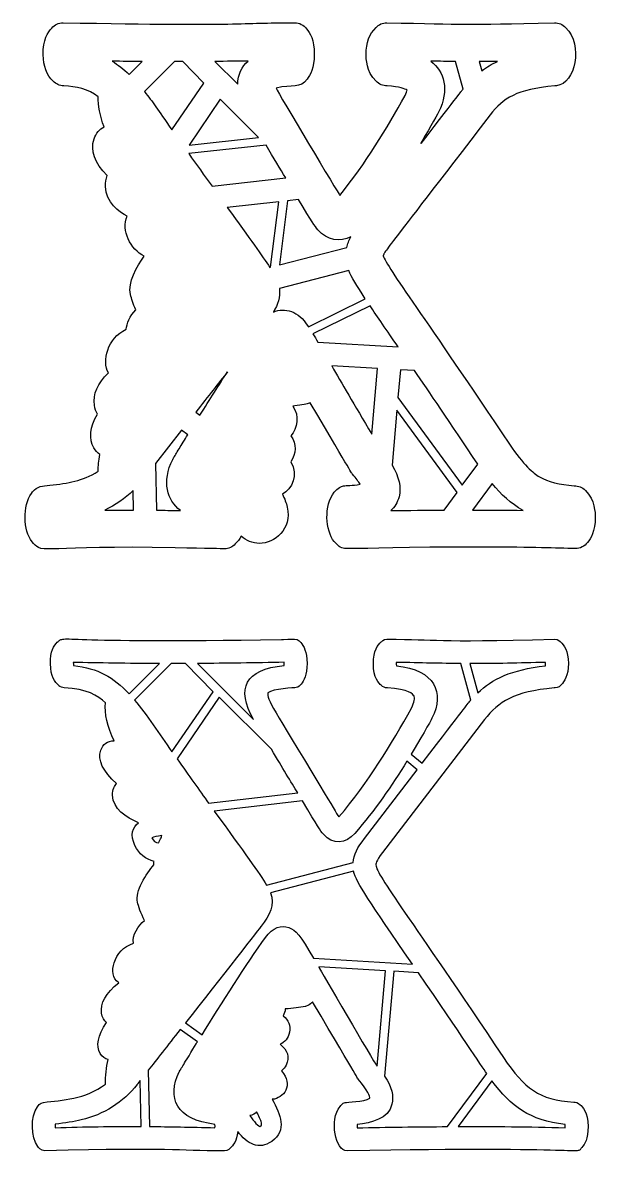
# Model space of a CAD drawing. Header units: millimetres. Extents: x -471 to 1551, y -2688 to 316.
# Drawn here: x 1420.4 to 1546.5, y -1463.2 to -1214.1 of the extents above; entities that cross this region are included whole.
import ezdxf

# ---------------------------------------------------------------- set-up
doc = ezdxf.new("R2010")
doc.units = ezdxf.units.MM
doc.header["$MEASUREMENT"] = 0
doc.layers.add('Layer 1', color=7, linetype='Continuous')

msp = doc.modelspace()

# ---------------------------------------------------------------- linework, layer by layer
at = {"layer": 'Layer 1', "color": 250}
for points, knots in [([(1544.0434, -1316.9503), (1543.3247, -1316.1762), (1542.5322, -1315.9551), (1541.5923, -1315.8998), (1541.5923, -1315.8998), (1538.3855, -1315.6787), (1535.8054, -1315.0152), (1533.944, -1313.9279), (1533.944, -1313.9279), (1532.6539, -1313.1907), (1530.4608, -1311.3293), (1527.3646, -1306.7772), (1527.3646, -1306.7772), (1509.1931, -1279.5014), (1500.3652, -1267.7433), (1499.6096, -1265.3106), (1499.6096, -1265.3106), (1499.9414, -1264.3891), (1498.854, -1265.9556), (1523.1258, -1234.3304), (1523.1258, -1234.3304), (1526.0193, -1230.626), (1528.8943, -1228.7278), (1537.3534, -1227.9537), (1537.3534, -1227.9537), (1537.3534, -1227.9537), (1537.7036, -1227.9169), (1537.7036, -1227.9169), (1537.7036, -1227.9169), (1541.8134, -1227.5299), (1543.6932, -1218.96), (1539.7124, -1215.1267), (1539.7124, -1215.1267), (1539.0858, -1214.4264), (1538.2012, -1214.0578), (1537.2613, -1214.0762), (1537.2613, -1214.0762), (1516.8597, -1214.6107), (1518.2604, -1214.4264), (1500.402, -1214.0762), (1500.402, -1214.0762), (1499.4989, -1214.0762), (1498.6328, -1214.4632), (1498.043, -1215.1267), (1498.043, -1215.1267), (1496.5686, -1216.5273), (1495.8683, -1218.444), (1495.8683, -1221.0242), (1495.8683, -1221.0242), (1495.8683, -1221.9641), (1495.8683, -1224.8392), (1498.043, -1226.9217), (1498.043, -1226.9217), (1498.7433, -1227.6773), (1499.5542, -1227.9169), (1500.4573, -1227.9722), (1500.4573, -1227.9722), (1503.2954, -1228.138), (1504.4565, -1228.6356), (1504.8619, -1228.8753), (1504.8619, -1228.8753), (1504.8251, -1229.0964), (1504.7144, -1229.5019), (1504.4381, -1230.0732), (1504.4381, -1230.0732), (1500.3651, -1237.3528), (1495.7945, -1245.0012), (1490.063, -1252.0413), (1490.063, -1252.0413), (1490.0445, -1252.0228), (1476.4988, -1229.5571), (1476.0749, -1228.4513), (1476.0749, -1228.4513), (1479.5397, -1227.5667), (1481.4932, -1228.6356), (1482.8754, -1226.4978), (1482.8754, -1226.4978), (1483.5757, -1225.5947), (1484.4788, -1224.0466), (1484.4788, -1220.9874), (1484.4788, -1220.9874), (1484.4788, -1217.8359), (1483.502, -1216.2878), (1482.7464, -1215.4032), (1482.7464, -1215.4032), (1482.1566, -1214.5739), (1481.1798, -1214.0762), (1480.1478, -1214.0762), (1480.1478, -1214.0762), (1467.0444, -1214.0762), (1471.0436, -1214.8319), (1429.2636, -1214.0762), (1429.2636, -1214.0762), (1428.3053, -1214.0762), (1427.3838, -1214.5185), (1426.7941, -1215.2557), (1426.7941, -1215.2557), (1425.9279, -1216.1772), (1424.8037, -1217.7806), (1424.8774, -1221.1164), (1424.8774, -1221.1164), (1424.9327, -1223.6597), (1425.6515, -1225.5579), (1427.0889, -1226.9217), (1427.0889, -1226.9217), (1427.7156, -1227.6036), (1428.4896, -1227.8985), (1429.4111, -1227.9538), (1429.4111, -1227.9538), (1432.0834, -1228.1012), (1434.9031, -1228.6541), (1436.9857, -1230.3496), (1436.9857, -1230.3496), (1436.912, -1232.2663), (1437.3727, -1234.5516), (1438.2758, -1236.9475), (1438.2758, -1236.9475), (1437.2622, -1237.4635), (1436.4697, -1238.4034), (1436.0642, -1239.6382), (1436.0642, -1239.6382), (1435.2164, -1242.1815), (1436.1932, -1244.8906), (1438.9761, -1247.6919), (1438.9761, -1247.6919), (1438.6628, -1248.4107), (1438.5153, -1249.2215), (1438.5522, -1250.0878), (1438.5522, -1250.0878), (1438.7181, -1253.6263), (1441.5747, -1255.6535), (1443.3808, -1256.6487), (1443.3808, -1256.6487), (1441.9064, -1259.7264), (1444.0996, -1263.91), (1447.1036, -1265.4396), (1447.1036, -1265.4396), (1445.5187, -1267.5959), (1443.4177, -1271.2634), (1444.0996, -1273.8251), (1444.0996, -1273.8251), (1444.2654, -1274.7466), (1444.6893, -1275.9629), (1445.2238, -1277.1793), (1445.2238, -1277.1793), (1443.9706, -1278.543), (1443.2334, -1280.257), (1443.1044, -1281.4918), (1443.1044, -1281.4918), (1439.0315, -1283.4454), (1437.723, -1288.4951), (1439.2342, -1291.0937), (1439.2342, -1291.0937), (1436.8199, -1293.3974), (1435.7878, -1295.7748), (1436.138, -1298.1706), (1436.138, -1298.1706), (1436.2486, -1298.9815), (1436.525, -1299.6266), (1436.8199, -1300.1242), (1436.8199, -1300.1242), (1435.1244, -1303.0913), (1434.8664, -1305.5977), (1436.0458, -1307.5881), (1436.0458, -1307.5881), (1436.396, -1308.1779), (1436.8383, -1308.6755), (1437.3543, -1309.0441), (1437.3543, -1309.0441), (1437.1147, -1310.371), (1436.9857, -1311.5874), (1436.9673, -1312.6932), (1436.9673, -1312.6932), (1433.2998, -1314.9969), (1430.5353, -1315.3102), (1426.315, -1315.7893), (1426.315, -1315.7893), (1424.7669, -1315.9552), (1423.5321, -1315.9368), (1422.5738, -1317.2453), (1422.5738, -1317.2453), (1422.5738, -1317.2453), (1422.3342, -1317.5771), (1422.3342, -1317.5771), (1422.3342, -1317.5771), (1420.3807, -1320.2494), (1420.4544, -1325.7413), (1422.4448, -1328.2294), (1422.4448, -1328.2294), (1422.4448, -1328.2294), (1422.7397, -1328.5795), (1422.7397, -1328.5795), (1422.7397, -1328.5795), (1424.6748, -1330.9938), (1425.3382, -1328.9481), (1453.8673, -1329.5563), (1453.8673, -1329.5563), (1461.276, -1329.7221), (1464.0404, -1329.7406), (1464.7407, -1329.759), (1464.7407, -1329.759), (1465.6438, -1329.759), (1466.4915, -1329.372), (1467.0997, -1328.7085), (1467.0997, -1328.7085), (1467.6157, -1328.2109), (1468.0397, -1327.658), (1468.3714, -1327.013), (1468.3714, -1327.013), (1469.5508, -1327.9897), (1470.8594, -1328.5795), (1472.4258, -1328.5795), (1472.4258, -1328.5795), (1475.7063, -1328.5795), (1479.6318, -1325.4465), (1478.526, -1320.5995), (1478.526, -1320.5995), (1478.3233, -1319.678), (1477.9547, -1318.7565), (1477.4756, -1317.7613), (1477.4756, -1317.7613), (1479.5766, -1316.5634), (1481.0509, -1313.5778), (1479.2817, -1310.629), (1479.2817, -1310.629), (1480.498, -1308.8782), (1480.6086, -1306.7588), (1479.3185, -1304.8974), (1479.3185, -1304.8974), (1480.7744, -1303.294), (1481.2536, -1300.4559), (1479.7608, -1298.3918), (1479.7608, -1298.3918), (1480.9219, -1298.2628), (1482.8385, -1297.9126), (1483.115, -1297.8205), (1483.115, -1297.8205), (1483.2808, -1297.7652), (1483.4468, -1297.7099), (1483.5942, -1297.6546), (1483.5942, -1297.6546), (1493.067, -1313.7436), (1492.5694, -1313.0065), (1492.8827, -1313.3751), (1492.8827, -1313.3751), (1493.6751, -1314.315), (1494.1911, -1315.0338), (1494.5229, -1315.5682), (1494.5229, -1315.5682), (1492.8458, -1315.8815), (1491.5004, -1315.8078), (1490.8923, -1315.9368), (1490.8923, -1315.9368), (1489.5838, -1316.2317), (1488.994, -1317.2269), (1488.865, -1317.3374), (1488.865, -1317.3374), (1486.5429, -1320.194), (1486.9115, -1325.7782), (1488.8466, -1328.174), (1488.8466, -1328.174), (1491.7953, -1330.7174), (1485.9162, -1329.3904), (1521.3011, -1329.3904), (1521.3011, -1329.3904), (1533.4093, -1329.3904), (1537.2243, -1329.63), (1541.887, -1329.7222), (1541.887, -1329.7222), (1542.9191, -1329.7222), (1543.8774, -1329.2246), (1544.4855, -1328.3953), (1544.4855, -1328.3953), (1545.2412, -1327.5106), (1546.2179, -1325.9626), (1546.2179, -1322.7742), (1546.2179, -1322.7742), (1546.1997, -1321.8894), (1546.1997, -1319.0328), (1544.0434, -1316.9503)], [0, 0, 0, 0, 0.01408451, 0.01408451, 0.01408451, 0.01408451, 0.02816901, 0.02816901, 0.02816901, 0.02816901, 0.04225352, 0.04225352, 0.04225352, 0.04225352, 0.05633803, 0.05633803, 0.05633803, 0.05633803, 0.07042254, 0.07042254, 0.07042254, 0.07042254, 0.08450704, 0.08450704, 0.08450704, 0.08450704, 0.09859155, 0.09859155, 0.09859155, 0.09859155, 0.11267606, 0.11267606, 0.11267606, 0.11267606, 0.12676056, 0.12676056, 0.12676056, 0.12676056, 0.14084507, 0.14084507, 0.14084507, 0.14084507, 0.15492958, 0.15492958, 0.15492958, 0.15492958, 0.16901408, 0.16901408, 0.16901408, 0.16901408, 0.18309859, 0.18309859, 0.18309859, 0.18309859, 0.1971831, 0.1971831, 0.1971831, 0.1971831, 0.21126761, 0.21126761, 0.21126761, 0.21126761, 0.22535211, 0.22535211, 0.22535211, 0.22535211, 0.23943662, 0.23943662, 0.23943662, 0.23943662, 0.25352113, 0.25352113, 0.25352113, 0.25352113, 0.26760563, 0.26760563, 0.26760563, 0.26760563, 0.28169014, 0.28169014, 0.28169014, 0.28169014, 0.29577465, 0.29577465, 0.29577465, 0.29577465, 0.30985915, 0.30985915, 0.30985915, 0.30985915, 0.32394366, 0.32394366, 0.32394366, 0.32394366, 0.33802817, 0.33802817, 0.33802817, 0.33802817, 0.35211268, 0.35211268, 0.35211268, 0.35211268, 0.36619718, 0.36619718, 0.36619718, 0.36619718, 0.38028169, 0.38028169, 0.38028169, 0.38028169, 0.3943662, 0.3943662, 0.3943662, 0.3943662, 0.4084507, 0.4084507, 0.4084507, 0.4084507, 0.42253521, 0.42253521, 0.42253521, 0.42253521, 0.43661972, 0.43661972, 0.43661972, 0.43661972, 0.45070423, 0.45070423, 0.45070423, 0.45070423, 0.46478873, 0.46478873, 0.46478873, 0.46478873, 0.47887324, 0.47887324, 0.47887324, 0.47887324, 0.49295775, 0.49295775, 0.49295775, 0.49295775, 0.50704225, 0.50704225, 0.50704225, 0.50704225, 0.52112676, 0.52112676, 0.52112676, 0.52112676, 0.53521127, 0.53521127, 0.53521127, 0.53521127, 0.54929577, 0.54929577, 0.54929577, 0.54929577, 0.56338028, 0.56338028, 0.56338028, 0.56338028, 0.57746479, 0.57746479, 0.57746479, 0.57746479, 0.5915493, 0.5915493, 0.5915493, 0.5915493, 0.6056338, 0.6056338, 0.6056338, 0.6056338, 0.61971831, 0.61971831, 0.61971831, 0.61971831, 0.63380282, 0.63380282, 0.63380282, 0.63380282, 0.64788732, 0.64788732, 0.64788732, 0.64788732, 0.66197183, 0.66197183, 0.66197183, 0.66197183, 0.67605634, 0.67605634, 0.67605634, 0.67605634, 0.69014085, 0.69014085, 0.69014085, 0.69014085, 0.70422535, 0.70422535, 0.70422535, 0.70422535, 0.71830986, 0.71830986, 0.71830986, 0.71830986, 0.73239437, 0.73239437, 0.73239437, 0.73239437, 0.74647887, 0.74647887, 0.74647887, 0.74647887, 0.76056338, 0.76056338, 0.76056338, 0.76056338, 0.77464789, 0.77464789, 0.77464789, 0.77464789, 0.78873239, 0.78873239, 0.78873239, 0.78873239, 0.8028169, 0.8028169, 0.8028169, 0.8028169, 0.81690141, 0.81690141, 0.81690141, 0.81690141, 0.83098592, 0.83098592, 0.83098592, 0.83098592, 0.84507042, 0.84507042, 0.84507042, 0.84507042, 0.85915493, 0.85915493, 0.85915493, 0.85915493, 0.87323944, 0.87323944, 0.87323944, 0.87323944, 0.88732394, 0.88732394, 0.88732394, 0.88732394, 0.90140845, 0.90140845, 0.90140845, 0.90140845, 0.91549296, 0.91549296, 0.91549296, 0.91549296, 0.92957746, 0.92957746, 0.92957746, 0.92957746, 0.94366197, 0.94366197, 0.94366197, 0.94366197, 0.95774648, 0.95774648, 0.95774648, 0.95774648, 0.97183099, 0.97183099, 0.97183099, 0.97183099, 1, 1, 1, 1]), ([(1443.7863, -1225.4473), (1442.5699, -1224.2862), (1441.3352, -1223.3095), (1440.0452, -1222.5354), (1440.0452, -1222.5354), (1442.1646, -1222.5723), (1444.3577, -1222.5908), (1446.6245, -1222.6091), (1446.6245, -1222.6091), (1446.6245, -1222.6091), (1443.7863, -1225.4473), (1443.7863, -1225.4473)], [0, 0, 0, 0, 0.25, 0.25, 0.25, 0.25, 0.5, 0.5, 0.5, 0.5, 1, 1, 1, 1]), ([(1447.1405, -1229.207), (1447.1405, -1229.207), (1453.7199, -1222.6276), (1453.7199, -1222.6276), (1453.7199, -1222.6276), (1454.2175, -1222.6276), (1454.7335, -1222.6276), (1455.5444, -1222.6276), (1455.5444, -1222.6276), (1455.5444, -1222.6276), (1460.1887, -1227.3825), (1460.1887, -1227.3825), (1460.1887, -1227.3825), (1460.1887, -1227.3825), (1453.1854, -1237.6109), (1453.1854, -1237.6109), (1453.1854, -1237.6109), (1449.9603, -1233.0219), (1449.0388, -1231.5844), (1447.1405, -1229.207)], [0, 0, 0, 0, 0.16666667, 0.16666667, 0.16666667, 0.16666667, 0.33333333, 0.33333333, 0.33333333, 0.33333333, 0.5, 0.5, 0.5, 0.5, 0.66666667, 0.66666667, 0.66666667, 0.66666667, 1, 1, 1, 1]), ([(1469.9564, -1222.4985), (1468.5742, -1223.678), (1467.6343, -1225.4842), (1467.6343, -1227.6036), (1467.6343, -1227.6036), (1467.6343, -1227.6036), (1462.6214, -1222.5907), (1462.6214, -1222.5907), (1462.6214, -1222.5907), (1465.0541, -1222.5723), (1467.5053, -1222.5354), (1469.9564, -1222.4985)], [0, 0, 0, 0, 0.25, 0.25, 0.25, 0.25, 0.5, 0.5, 0.5, 0.5, 1, 1, 1, 1]), ([(1510.0961, -1222.517), (1512.0128, -1222.5538), (1513.782, -1222.5907), (1515.5144, -1222.6091), (1515.5144, -1222.6091), (1515.5144, -1222.6091), (1517.1547, -1228.6909), (1517.1547, -1228.6909), (1517.1547, -1228.6909), (1516.4912, -1229.5019), (1516.8045, -1229.1333), (1507.9398, -1240.6702), (1507.9398, -1240.6702), (1507.9398, -1240.6702), (1507.8661, -1240.5965), (1507.8661, -1240.5965), (1507.8661, -1240.5965), (1508.8614, -1238.9194), (1511.5152, -1234.3304), (1511.7916, -1233.7775), (1511.7916, -1233.7775), (1514.2427, -1228.7462), (1513.0264, -1224.8022), (1510.0961, -1222.517)], [0, 0, 0, 0, 0.14285714, 0.14285714, 0.14285714, 0.14285714, 0.28571429, 0.28571429, 0.28571429, 0.28571429, 0.42857143, 0.42857143, 0.42857143, 0.42857143, 0.57142857, 0.57142857, 0.57142857, 0.57142857, 0.71428571, 0.71428571, 0.71428571, 0.71428571, 1, 1, 1, 1]), ([(1524.7292, -1222.5907), (1523.4759, -1223.1805), (1522.3333, -1223.8623), (1521.2828, -1224.6548), (1521.2828, -1224.6548), (1521.2828, -1224.6548), (1520.7299, -1222.6275), (1520.7299, -1222.6275), (1520.7299, -1222.6275), (1522.0385, -1222.6276), (1523.3654, -1222.6091), (1524.7292, -1222.5907)], [0, 0, 0, 0, 0.25, 0.25, 0.25, 0.25, 0.5, 0.5, 0.5, 0.5, 1, 1, 1, 1]), ([(1456.9451, -1240.9835), (1456.9451, -1240.9835), (1463.8194, -1230.9209), (1463.8194, -1230.9209), (1463.8194, -1230.9209), (1463.8194, -1230.9209), (1472.2232, -1239.3063), (1472.2232, -1239.3063), (1472.2232, -1239.3063), (1472.2232, -1239.3063), (1456.9451, -1240.9835), (1456.9451, -1240.9835)], [0, 0, 0, 0, 0.25, 0.25, 0.25, 0.25, 0.5, 0.5, 0.5, 0.5, 1, 1, 1, 1]), ([(1478.1944, -1248.2078), (1478.1944, -1248.2078), (1461.9948, -1250.0508), (1461.9948, -1250.0508), (1461.9948, -1250.0508), (1460.2808, -1247.6549), (1458.5853, -1245.2775), (1456.8713, -1242.8448), (1456.8713, -1242.8448), (1456.8713, -1242.8448), (1473.8635, -1240.9834), (1473.8635, -1240.9834), (1473.8635, -1240.9834), (1475.5774, -1243.84), (1477.0149, -1246.2359), (1478.1944, -1248.2078)], [0, 0, 0, 0, 0.2, 0.2, 0.2, 0.2, 0.4, 0.4, 0.4, 0.4, 0.6, 0.6, 0.6, 0.6, 1, 1, 1, 1]), ([(1485.253, -1259.5974), (1487.2434, -1261.9748), (1490.1921, -1262.3987), (1492.5143, -1261.127), (1492.5143, -1261.127), (1492.0904, -1261.9379), (1491.7955, -1262.7304), (1491.5928, -1263.486), (1491.5928, -1263.486), (1491.5928, -1263.486), (1476.7939, -1267.3378), (1476.7939, -1267.3378), (1476.7939, -1267.3378), (1476.7939, -1267.3378), (1478.5631, -1253.2207), (1478.5631, -1253.2207), (1478.5631, -1253.2207), (1478.5631, -1253.2207), (1481.0326, -1252.9443), (1481.0326, -1252.9443), (1481.0326, -1252.9443), (1484.0734, -1258.0124), (1484.4974, -1258.6759), (1485.253, -1259.5974)], [0, 0, 0, 0, 0.14285714, 0.14285714, 0.14285714, 0.14285714, 0.28571429, 0.28571429, 0.28571429, 0.28571429, 0.42857143, 0.42857143, 0.42857143, 0.42857143, 0.57142857, 0.57142857, 0.57142857, 0.57142857, 0.71428571, 0.71428571, 0.71428571, 0.71428571, 1, 1, 1, 1]), ([(1465.349, -1254.732), (1465.349, -1254.732), (1476.6832, -1253.4419), (1476.6832, -1253.4419), (1476.6832, -1253.4419), (1476.6832, -1253.4419), (1474.8771, -1267.8538), (1474.8771, -1267.8538), (1474.8771, -1267.8538), (1474.8771, -1267.8538), (1474.6928, -1267.9091), (1474.6928, -1267.9091), (1474.6928, -1267.9091), (1473.1078, -1265.4027), (1470.3434, -1261.643), (1465.349, -1254.732)], [0, 0, 0, 0, 0.2, 0.2, 0.2, 0.2, 0.4, 0.4, 0.4, 0.4, 0.6, 0.6, 0.6, 0.6, 1, 1, 1, 1]), ([(1479.4292, -1277.6031), (1478.1207, -1277.124), (1476.7385, -1277.1608), (1475.4852, -1277.6953), (1475.4852, -1277.6953), (1476.4436, -1276.0735), (1477.0518, -1274.3964), (1476.7937, -1272.5534), (1476.7937, -1272.5534), (1476.7937, -1272.5534), (1492.0719, -1268.5726), (1492.0719, -1268.5726), (1492.0719, -1268.5726), (1492.6617, -1270.0101), (1493.7306, -1271.8162), (1495.6841, -1274.7649), (1495.6841, -1274.7649), (1495.6841, -1274.7649), (1483.1888, -1280.9573), (1483.1888, -1280.9573), (1483.1888, -1280.9573), (1481.825, -1278.9484), (1480.8851, -1278.1376), (1479.4292, -1277.6031)], [0, 0, 0, 0, 0.14285714, 0.14285714, 0.14285714, 0.14285714, 0.28571429, 0.28571429, 0.28571429, 0.28571429, 0.42857143, 0.42857143, 0.42857143, 0.42857143, 0.57142857, 0.57142857, 0.57142857, 0.57142857, 0.71428571, 0.71428571, 0.71428571, 0.71428571, 1, 1, 1, 1]), ([(1484.1841, -1282.5054), (1484.1841, -1282.5054), (1496.7162, -1276.313), (1496.7162, -1276.313), (1496.7162, -1276.313), (1498.3012, -1278.6536), (1500.4205, -1281.7498), (1502.8901, -1285.3251), (1502.8901, -1285.3251), (1502.8901, -1285.3251), (1485.2714, -1284.3115), (1485.2714, -1284.3115), (1485.2714, -1284.3115), (1484.8844, -1283.648), (1484.5158, -1283.0398), (1484.1841, -1282.5054)], [0, 0, 0, 0, 0.2, 0.2, 0.2, 0.2, 0.4, 0.4, 0.4, 0.4, 0.6, 0.6, 0.6, 0.6, 1, 1, 1, 1]), ([(1497.1032, -1304.5656), (1493.2146, -1298.0046), (1490.4317, -1293.213), (1488.2939, -1289.527), (1488.2939, -1289.527), (1488.2939, -1289.527), (1498.3748, -1290.1168), (1498.3748, -1290.1168), (1498.3748, -1290.1168), (1498.3748, -1290.1168), (1497.1032, -1304.5656), (1497.1032, -1304.5656)], [0, 0, 0, 0, 0.25, 0.25, 0.25, 0.25, 0.5, 0.5, 0.5, 0.5, 1, 1, 1, 1]), ([(1459.341, -1300.4005), (1459.341, -1300.4005), (1458.4195, -1299.737), (1458.4195, -1299.737), (1458.4195, -1299.737), (1461.2024, -1296.1801), (1463.4876, -1293.2682), (1465.3675, -1290.8724), (1465.3675, -1290.8724), (1463.5613, -1293.6737), (1461.5525, -1296.8436), (1459.341, -1300.4005)], [0, 0, 0, 0, 0.25, 0.25, 0.25, 0.25, 0.5, 0.5, 0.5, 0.5, 1, 1, 1, 1]), ([(1506.4839, -1290.5591), (1509.5801, -1295.0744), (1514.2428, -1301.9302), (1520.4167, -1311.1634), (1520.4167, -1311.1634), (1520.4167, -1311.1634), (1516.9887, -1315.8077), (1516.9887, -1315.8077), (1516.9887, -1315.8077), (1516.9887, -1315.8077), (1502.8533, -1296.5119), (1502.8533, -1296.5119), (1502.8533, -1296.5119), (1502.8533, -1296.5119), (1503.3877, -1290.3748), (1503.3877, -1290.3748), (1503.3877, -1290.3748), (1503.3877, -1290.3748), (1506.4839, -1290.5591), (1506.4839, -1290.5591)], [0, 0, 0, 0, 0.16666667, 0.16666667, 0.16666667, 0.16666667, 0.33333333, 0.33333333, 0.33333333, 0.33333333, 0.5, 0.5, 0.5, 0.5, 0.66666667, 0.66666667, 0.66666667, 0.66666667, 1, 1, 1, 1]), ([(1501.3052, -1321.3734), (1502.1161, -1320.6178), (1502.7796, -1319.6226), (1503.0929, -1318.3325), (1503.0929, -1318.3325), (1503.6089, -1316.2131), (1503.1113, -1313.9279), (1501.5632, -1311.3661), (1501.5632, -1311.3661), (1501.5632, -1311.3661), (1502.6322, -1299.2947), (1502.6322, -1299.2947), (1502.6322, -1299.2947), (1502.6322, -1299.2947), (1515.8646, -1317.3558), (1515.8646, -1317.3558), (1515.8646, -1317.3558), (1515.8646, -1317.3558), (1512.9896, -1321.2629), (1512.9896, -1321.2629), (1512.9896, -1321.2629), (1509.064, -1321.2812), (1505.157, -1321.3181), (1501.3052, -1321.3734)], [0, 0, 0, 0, 0.14285714, 0.14285714, 0.14285714, 0.14285714, 0.28571429, 0.28571429, 0.28571429, 0.28571429, 0.42857143, 0.42857143, 0.42857143, 0.42857143, 0.57142857, 0.57142857, 0.57142857, 0.57142857, 0.71428571, 0.71428571, 0.71428571, 0.71428571, 1, 1, 1, 1]), ([(1455.0469, -1321.355), (1453.1302, -1321.3182), (1451.4162, -1321.2997), (1449.7944, -1321.2813), (1449.7944, -1321.2813), (1449.7944, -1321.2813), (1449.5733, -1310.9976), (1449.5733, -1310.9976), (1449.5733, -1310.9976), (1449.5733, -1310.9976), (1455.3049, -1303.681), (1455.3049, -1303.681), (1455.3049, -1303.681), (1455.3049, -1303.681), (1456.6687, -1304.6762), (1456.6687, -1304.6762), (1456.6687, -1304.6762), (1455.9683, -1305.8188), (1455.3417, -1306.8325), (1454.8257, -1307.6802), (1454.8257, -1307.6802), (1454.8257, -1307.6802), (1454.7704, -1307.7539), (1454.7704, -1307.7539), (1454.7704, -1307.7539), (1454.1991, -1308.6939), (1453.7568, -1309.3942), (1453.5172, -1309.7996), (1453.5172, -1309.7996), (1453.4619, -1309.8918), (1453.4066, -1309.9839), (1453.3513, -1310.0945), (1453.3513, -1310.0945), (1450.9371, -1315.0889), (1452.0981, -1319.0513), (1455.0469, -1321.355)], [0, 0, 0, 0, 0.1, 0.1, 0.1, 0.1, 0.2, 0.2, 0.2, 0.2, 0.3, 0.3, 0.3, 0.3, 0.4, 0.4, 0.4, 0.4, 0.5, 0.5, 0.5, 0.5, 0.6, 0.6, 0.6, 0.6, 0.7, 0.7, 0.7, 0.7, 0.8, 0.8, 0.8, 0.8, 1, 1, 1, 1]), ([(1438.4049, -1321.2812), (1440.7271, -1320.1755), (1442.8649, -1318.7011), (1444.671, -1316.9318), (1444.671, -1316.9318), (1444.671, -1316.9318), (1444.7631, -1321.2444), (1444.7631, -1321.2444), (1444.7631, -1321.2444), (1442.6253, -1321.2444), (1440.5243, -1321.2444), (1438.4049, -1321.2812)], [0, 0, 0, 0, 0.25, 0.25, 0.25, 0.25, 0.5, 0.5, 0.5, 0.5, 1, 1, 1, 1]), ([(1519.2371, -1321.2444), (1519.2371, -1321.2444), (1523.5497, -1315.4207), (1523.5497, -1315.4207), (1523.5497, -1315.4207), (1525.5401, -1317.8534), (1527.6595, -1319.8438), (1530.3687, -1321.3182), (1530.3687, -1321.3182), (1526.8302, -1321.2629), (1523.1258, -1321.2444), (1519.2371, -1321.2444)], [0, 0, 0, 0, 0.25, 0.25, 0.25, 0.25, 0.5, 0.5, 0.5, 0.5, 1, 1, 1, 1]), ([(1542.9008, -1452.0265), (1542.4584, -1451.5105), (1541.9424, -1451.492), (1541.4817, -1451.4552), (1541.4817, -1451.4552), (1533.7781, -1450.9207), (1530.7188, -1448.5248), (1526.0376, -1441.6322), (1526.0376, -1441.6322), (1505.7098, -1411.1127), (1498.1537, -1401.5662), (1498.0062, -1399.2994), (1498.0062, -1399.2994), (1498.0062, -1399.2625), (1497.9694, -1398.4516), (1499.4622, -1396.5718), (1499.4622, -1396.5718), (1499.4622, -1396.5718), (1521.891, -1367.3425), (1521.891, -1367.3425), (1521.891, -1367.3425), (1525.0056, -1363.3617), (1528.2492, -1361.187), (1537.2244, -1360.3576), (1537.2244, -1360.3576), (1537.3719, -1360.3208), (1538.1643, -1360.4129), (1538.6988, -1359.7126), (1538.6988, -1359.7126), (1538.6988, -1359.7126), (1538.7173, -1359.6942), (1538.7173, -1359.6942), (1538.7173, -1359.6942), (1539.4176, -1358.9754), (1540.3207, -1357.7038), (1540.3207, -1354.9762), (1540.3207, -1354.9762), (1540.3207, -1352.1749), (1539.3254, -1350.9217), (1538.5883, -1350.2213), (1538.5883, -1350.2213), (1538.5698, -1350.2029), (1538.1275, -1349.6316), (1537.3166, -1349.65), (1537.3166, -1349.65), (1509.4326, -1350.3872), (1512.2892, -1349.65), (1500.4205, -1349.65), (1500.4205, -1349.65), (1499.6281, -1349.65), (1499.2226, -1350.203), (1499.1858, -1350.2213), (1499.1858, -1350.2213), (1498.4486, -1350.9033), (1497.4534, -1352.1564), (1497.4534, -1355.0131), (1497.4534, -1355.0131), (1497.4534, -1358.1829), (1498.7435, -1359.3993), (1499.1673, -1359.7863), (1499.1673, -1359.7863), (1499.5728, -1360.2471), (1499.9966, -1360.3208), (1500.5311, -1360.3576), (1500.5311, -1360.3576), (1505.2675, -1360.6156), (1506.189, -1361.8136), (1506.3364, -1362.0532), (1506.3364, -1362.0532), (1506.6313, -1362.5508), (1506.447, -1363.5276), (1505.8388, -1364.7807), (1505.8388, -1364.7807), (1501.3789, -1372.7423), (1496.3476, -1381.1462), (1489.8788, -1388.7208), (1489.8788, -1388.7208), (1489.3628, -1387.9652), (1488.4044, -1386.3618), (1485.6953, -1381.8465), (1485.6953, -1381.8465), (1475.5959, -1364.9834), (1473.9925, -1362.8825), (1474.2689, -1361.445), (1474.2689, -1361.445), (1475.3378, -1360.4866), (1480.1848, -1360.3576), (1480.4981, -1360.3023), (1480.4981, -1360.3023), (1481.1063, -1360.1917), (1481.3274, -1359.86), (1481.5854, -1359.5283), (1481.5854, -1359.5283), (1482.1936, -1358.7542), (1482.8755, -1357.5379), (1482.8755, -1354.9577), (1482.8755, -1354.9577), (1482.8755, -1352.3223), (1482.1384, -1351.1244), (1481.4933, -1350.3687), (1481.4933, -1350.3687), (1481.4748, -1350.3503), (1481.051, -1349.6316), (1480.1479, -1349.6316), (1480.1479, -1349.6316), (1480.1294, -1349.6316), (1477.236, -1349.6869), (1477.236, -1349.6869), (1477.236, -1349.6869), (1426.8126, -1350.6637), (1430.0193, -1348.5996), (1427.9921, -1350.2766), (1427.9921, -1350.2766), (1427.2549, -1351.0323), (1426.4072, -1352.267), (1426.4808, -1355.0499), (1426.4808, -1355.0499), (1426.5362, -1357.8696), (1427.5129, -1359.1044), (1428.2316, -1359.7679), (1428.2316, -1359.7679), (1428.3238, -1359.8232), (1428.5634, -1360.2655), (1429.4849, -1360.3208), (1429.4849, -1360.3208), (1434.5161, -1360.5973), (1436.8383, -1361.9979), (1438.6075, -1363.6381), (1438.6075, -1363.6381), (1438.3127, -1365.905), (1439.013, -1368.9274), (1440.4689, -1372.0236), (1440.4689, -1372.0236), (1439.0867, -1371.9314), (1437.9994, -1372.7239), (1437.5571, -1374.0693), (1437.5571, -1374.0693), (1436.8383, -1376.244), (1437.9994, -1378.6951), (1441.0219, -1381.4042), (1441.0219, -1381.4042), (1440.5796, -1381.8465), (1440.0635, -1382.6206), (1440.1188, -1383.9476), (1440.1188, -1383.9476), (1440.2662, -1387.0622), (1443.0491, -1388.7761), (1445.8135, -1390.0294), (1445.8135, -1390.0294), (1444.5234, -1391.0246), (1443.9706, -1392.7201), (1445.0394, -1394.9869), (1445.0394, -1394.9869), (1445.9609, -1396.922), (1447.38, -1398.0646), (1449.2782, -1398.5254), (1449.2782, -1398.5254), (1449.2229, -1398.7834), (1449.1861, -1399.0414), (1449.2045, -1399.281), (1449.2045, -1399.281), (1447.638, -1401.0687), (1444.9841, -1405.2338), (1445.6476, -1407.4453), (1445.6476, -1407.4453), (1445.7951, -1408.3299), (1446.3479, -1409.9517), (1447.1772, -1411.5183), (1447.1772, -1411.5183), (1445.7397, -1412.6056), (1444.4312, -1414.7803), (1444.7077, -1416.5312), (1444.7077, -1416.5312), (1442.5146, -1417.2499), (1441.1139, -1418.8349), (1440.5057, -1420.8068), (1440.5057, -1420.8068), (1439.9713, -1422.5023), (1440.0449, -1424.1978), (1441.501, -1425.1931), (1441.501, -1425.1931), (1438.6259, -1427.4968), (1437.3912, -1429.7083), (1437.7229, -1431.9014), (1437.7229, -1431.9014), (1437.8703, -1432.8782), (1438.2758, -1433.5232), (1438.8102, -1433.9287), (1438.8102, -1433.9287), (1436.8935, -1436.8405), (1436.4512, -1439.0889), (1437.4464, -1440.766), (1437.4464, -1440.766), (1437.8702, -1441.5032), (1438.4969, -1441.9639), (1439.1788, -1442.1114), (1439.1788, -1442.1114), (1438.7918, -1443.7885), (1438.4969, -1445.742), (1438.589, -1447.4928), (1438.589, -1447.4928), (1434.0369, -1450.8655), (1429.1162, -1451.0128), (1424.9879, -1451.5105), (1424.9879, -1451.5105), (1424.1033, -1451.6211), (1423.79, -1452.3398), (1423.6425, -1452.4872), (1423.6425, -1452.4872), (1422.0945, -1454.6066), (1422.1498, -1459.2509), (1423.7162, -1461.2044), (1423.7162, -1461.2044), (1423.8637, -1461.3519), (1424.2692, -1462.1812), (1425.2828, -1462.1628), (1425.2828, -1462.1628), (1454.291, -1461.4256), (1453.259, -1462.1628), (1464.759, -1462.1628), (1464.759, -1462.1628), (1465.5515, -1462.1628), (1465.957, -1461.6098), (1465.9754, -1461.5915), (1465.9754, -1461.5915), (1466.6204, -1461.0017), (1467.4314, -1459.9881), (1467.6525, -1457.924), (1467.6525, -1457.924), (1469.7351, -1460.6515), (1472.2968, -1462.0706), (1475.1165, -1460.0987), (1475.1165, -1460.0987), (1478.5444, -1457.6844), (1477.0516, -1454.1643), (1475.2455, -1450.8286), (1475.2455, -1450.8286), (1477.6597, -1450.6996), (1480.0372, -1447.6771), (1477.2543, -1444.5441), (1477.2543, -1444.5441), (1477.6598, -1444.2308), (1478.01, -1443.8253), (1478.268, -1443.3277), (1478.268, -1443.3277), (1479.1894, -1441.5585), (1478.526, -1440.0104), (1476.9779, -1438.7388), (1476.9779, -1438.7388), (1477.9362, -1438.278), (1478.7471, -1437.4855), (1479.0236, -1436.0849), (1479.0236, -1436.0849), (1479.3184, -1434.6474), (1478.8209, -1433.3757), (1477.623, -1432.5096), (1477.623, -1432.5096), (1477.8994, -1432.0304), (1478.0653, -1431.4959), (1478.1021, -1430.943), (1478.1021, -1430.943), (1479.7792, -1430.9246), (1481.2536, -1430.6113), (1482.5068, -1430.3901), (1482.5068, -1430.3901), (1482.5621, -1430.3716), (1482.6358, -1430.3716), (1482.6911, -1430.3533), (1482.6911, -1430.3533), (1483.2255, -1430.1874), (1483.5757, -1429.9109), (1483.8522, -1429.6529), (1483.8522, -1429.6529), (1483.9443, -1429.5792), (1484.0365, -1429.4871), (1484.1102, -1429.3949), (1484.1102, -1429.3949), (1494.5966, -1447.2164), (1493.9516, -1446.2027), (1494.1358, -1446.387), (1494.1358, -1446.387), (1496.3474, -1448.9856), (1496.6607, -1450.2204), (1496.6975, -1450.6075), (1496.6975, -1450.6075), (1495.4075, -1451.3999), (1491.5925, -1451.4736), (1491.2792, -1451.5289), (1491.2792, -1451.5289), (1490.5604, -1451.6948), (1490.3024, -1452.2292), (1490.1366, -1452.3951), (1490.1366, -1452.3951), (1487.7407, -1455.3254), (1489.0677, -1462.2181), (1491.6847, -1462.1812), (1491.6847, -1462.1812), (1546.4575, -1461.1491), (1541.7764, -1463.158), (1543.2692, -1461.4441), (1543.2692, -1461.4441), (1543.9142, -1460.7069), (1544.6514, -1459.509), (1544.6514, -1456.8183), (1544.6514, -1456.8183), (1544.6148, -1453.6483), (1543.3247, -1452.4319), (1542.9008, -1452.0265)], [0, 0, 0, 0, 0.01282051, 0.01282051, 0.01282051, 0.01282051, 0.02564103, 0.02564103, 0.02564103, 0.02564103, 0.03846154, 0.03846154, 0.03846154, 0.03846154, 0.05128205, 0.05128205, 0.05128205, 0.05128205, 0.06410256, 0.06410256, 0.06410256, 0.06410256, 0.07692308, 0.07692308, 0.07692308, 0.07692308, 0.08974359, 0.08974359, 0.08974359, 0.08974359, 0.1025641, 0.1025641, 0.1025641, 0.1025641, 0.11538462, 0.11538462, 0.11538462, 0.11538462, 0.12820513, 0.12820513, 0.12820513, 0.12820513, 0.14102564, 0.14102564, 0.14102564, 0.14102564, 0.15384615, 0.15384615, 0.15384615, 0.15384615, 0.16666667, 0.16666667, 0.16666667, 0.16666667, 0.17948718, 0.17948718, 0.17948718, 0.17948718, 0.19230769, 0.19230769, 0.19230769, 0.19230769, 0.20512821, 0.20512821, 0.20512821, 0.20512821, 0.21794872, 0.21794872, 0.21794872, 0.21794872, 0.23076923, 0.23076923, 0.23076923, 0.23076923, 0.24358974, 0.24358974, 0.24358974, 0.24358974, 0.25641026, 0.25641026, 0.25641026, 0.25641026, 0.26923077, 0.26923077, 0.26923077, 0.26923077, 0.28205128, 0.28205128, 0.28205128, 0.28205128, 0.29487179, 0.29487179, 0.29487179, 0.29487179, 0.30769231, 0.30769231, 0.30769231, 0.30769231, 0.32051282, 0.32051282, 0.32051282, 0.32051282, 0.33333333, 0.33333333, 0.33333333, 0.33333333, 0.34615385, 0.34615385, 0.34615385, 0.34615385, 0.35897436, 0.35897436, 0.35897436, 0.35897436, 0.37179487, 0.37179487, 0.37179487, 0.37179487, 0.38461538, 0.38461538, 0.38461538, 0.38461538, 0.3974359, 0.3974359, 0.3974359, 0.3974359, 0.41025641, 0.41025641, 0.41025641, 0.41025641, 0.42307692, 0.42307692, 0.42307692, 0.42307692, 0.43589744, 0.43589744, 0.43589744, 0.43589744, 0.44871795, 0.44871795, 0.44871795, 0.44871795, 0.46153846, 0.46153846, 0.46153846, 0.46153846, 0.47435897, 0.47435897, 0.47435897, 0.47435897, 0.48717949, 0.48717949, 0.48717949, 0.48717949, 0.5, 0.5, 0.5, 0.5, 0.51282051, 0.51282051, 0.51282051, 0.51282051, 0.52564103, 0.52564103, 0.52564103, 0.52564103, 0.53846154, 0.53846154, 0.53846154, 0.53846154, 0.55128205, 0.55128205, 0.55128205, 0.55128205, 0.56410256, 0.56410256, 0.56410256, 0.56410256, 0.57692308, 0.57692308, 0.57692308, 0.57692308, 0.58974359, 0.58974359, 0.58974359, 0.58974359, 0.6025641, 0.6025641, 0.6025641, 0.6025641, 0.61538462, 0.61538462, 0.61538462, 0.61538462, 0.62820513, 0.62820513, 0.62820513, 0.62820513, 0.64102564, 0.64102564, 0.64102564, 0.64102564, 0.65384615, 0.65384615, 0.65384615, 0.65384615, 0.66666667, 0.66666667, 0.66666667, 0.66666667, 0.67948718, 0.67948718, 0.67948718, 0.67948718, 0.69230769, 0.69230769, 0.69230769, 0.69230769, 0.70512821, 0.70512821, 0.70512821, 0.70512821, 0.71794872, 0.71794872, 0.71794872, 0.71794872, 0.73076923, 0.73076923, 0.73076923, 0.73076923, 0.74358974, 0.74358974, 0.74358974, 0.74358974, 0.75641026, 0.75641026, 0.75641026, 0.75641026, 0.76923077, 0.76923077, 0.76923077, 0.76923077, 0.78205128, 0.78205128, 0.78205128, 0.78205128, 0.79487179, 0.79487179, 0.79487179, 0.79487179, 0.80769231, 0.80769231, 0.80769231, 0.80769231, 0.82051282, 0.82051282, 0.82051282, 0.82051282, 0.83333333, 0.83333333, 0.83333333, 0.83333333, 0.84615385, 0.84615385, 0.84615385, 0.84615385, 0.85897436, 0.85897436, 0.85897436, 0.85897436, 0.87179487, 0.87179487, 0.87179487, 0.87179487, 0.88461538, 0.88461538, 0.88461538, 0.88461538, 0.8974359, 0.8974359, 0.8974359, 0.8974359, 0.91025641, 0.91025641, 0.91025641, 0.91025641, 0.92307692, 0.92307692, 0.92307692, 0.92307692, 0.93589744, 0.93589744, 0.93589744, 0.93589744, 0.94871795, 0.94871795, 0.94871795, 0.94871795, 0.96153846, 0.96153846, 0.96153846, 0.96153846, 0.97435897, 0.97435897, 0.97435897, 0.97435897, 1, 1, 1, 1]), ([(1431.5491, -1355.4553), (1431.5306, -1355.2341), (1431.5123, -1354.9761), (1431.5123, -1354.7365), (1431.5123, -1354.7365), (1436.9306, -1354.884), (1443.5283, -1354.9761), (1450.4579, -1354.9945), (1450.4579, -1354.9945), (1450.4579, -1354.9945), (1443.7864, -1361.666), (1443.7864, -1361.666), (1443.7864, -1361.666), (1440.3216, -1357.9433), (1436.9121, -1356.0451), (1431.5491, -1355.4553)], [0, 0, 0, 0, 0.2, 0.2, 0.2, 0.2, 0.4, 0.4, 0.4, 0.4, 0.6, 0.6, 0.6, 0.6, 1, 1, 1, 1]), ([(1444.9843, -1363.0667), (1444.9843, -1363.0667), (1453.038, -1355.013), (1453.038, -1355.013), (1453.038, -1355.013), (1454.3834, -1355.013), (1454.9179, -1355.013), (1456.1895, -1355.013), (1456.1895, -1355.013), (1456.1895, -1355.013), (1462.216, -1361.1869), (1462.216, -1361.1869), (1462.216, -1361.1869), (1462.216, -1361.1869), (1453.1855, -1374.3825), (1453.1855, -1374.3825), (1453.1855, -1374.3825), (1450.4763, -1370.4939), (1447.6566, -1366.2367), (1444.9843, -1363.0667)], [0, 0, 0, 0, 0.16666667, 0.16666667, 0.16666667, 0.16666667, 0.33333333, 0.33333333, 0.33333333, 0.33333333, 0.5, 0.5, 0.5, 0.5, 0.66666667, 0.66666667, 0.66666667, 0.66666667, 1, 1, 1, 1]), ([(1477.8811, -1354.7181), (1477.8811, -1354.9578), (1477.8811, -1355.2158), (1477.8626, -1355.4369), (1477.8626, -1355.4369), (1469.256, -1356.2478), (1467.2287, -1360.4866), (1471.1358, -1367.3056), (1471.1358, -1367.3056), (1471.1358, -1367.3056), (1458.8064, -1354.9762), (1458.8064, -1354.9762), (1458.8064, -1354.9762), (1465.1462, -1354.9578), (1471.5414, -1354.8656), (1477.8811, -1354.7181)], [0, 0, 0, 0, 0.2, 0.2, 0.2, 0.2, 0.4, 0.4, 0.4, 0.4, 0.6, 0.6, 0.6, 0.6, 1, 1, 1, 1]), ([(1510.3357, -1367.0475), (1513.137, -1361.316), (1511.0176, -1356.4505), (1502.5031, -1355.4738), (1502.5031, -1355.4738), (1502.4846, -1355.2341), (1502.4846, -1354.9761), (1502.4846, -1354.7366), (1502.4846, -1354.7366), (1507.903, -1354.8656), (1512.3998, -1354.9578), (1516.7123, -1354.9946), (1516.7123, -1354.9946), (1516.7123, -1354.9946), (1518.887, -1363.0483), (1518.887, -1363.0483), (1518.887, -1363.0483), (1517.7997, -1364.32), (1517.7627, -1364.449), (1508.1794, -1376.9258), (1508.1794, -1376.9258), (1508.1794, -1376.9258), (1505.7651, -1374.9354), (1505.7651, -1374.9354), (1505.7651, -1374.9354), (1507.4054, -1372.2263), (1510.1329, -1367.4715), (1510.3357, -1367.0475)], [0, 0, 0, 0, 0.125, 0.125, 0.125, 0.125, 0.25, 0.25, 0.25, 0.25, 0.375, 0.375, 0.375, 0.375, 0.5, 0.5, 0.5, 0.5, 0.625, 0.625, 0.625, 0.625, 0.75, 0.75, 0.75, 0.75, 1, 1, 1, 1]), ([(1535.2894, -1354.7366), (1535.2894, -1354.9946), (1535.2894, -1355.2526), (1535.2709, -1355.4922), (1535.2709, -1355.4922), (1527.7148, -1356.3768), (1523.5865, -1358.3857), (1520.3982, -1361.4634), (1520.3982, -1361.4634), (1520.3982, -1361.4634), (1518.6474, -1354.9946), (1518.6474, -1354.9946), (1518.6474, -1354.9946), (1524.3237, -1355.013), (1529.4472, -1354.9208), (1535.2894, -1354.7366)], [0, 0, 0, 0, 0.2, 0.2, 0.2, 0.2, 0.4, 0.4, 0.4, 0.4, 0.6, 0.6, 0.6, 0.6, 1, 1, 1, 1]), ([(1454.3281, -1375.9675), (1454.3281, -1375.9675), (1463.5982, -1362.4033), (1463.5982, -1362.4033), (1463.5982, -1362.4033), (1463.5982, -1362.4033), (1475.0614, -1373.8666), (1475.0614, -1373.8666), (1475.0614, -1373.8666), (1477.5126, -1377.958), (1479.3923, -1381.091), (1480.8299, -1383.4684), (1480.8299, -1383.4684), (1480.8299, -1383.4684), (1461.2392, -1385.6984), (1461.2392, -1385.6984), (1461.2392, -1385.6984), (1459.2304, -1382.897), (1456.9451, -1379.6718), (1454.3281, -1375.9675)], [0, 0, 0, 0, 0.16666667, 0.16666667, 0.16666667, 0.16666667, 0.33333333, 0.33333333, 0.33333333, 0.33333333, 0.5, 0.5, 0.5, 0.5, 0.66666667, 0.66666667, 0.66666667, 0.66666667, 1, 1, 1, 1]), ([(1486.4878, -1392.5357), (1488.4782, -1394.9131), (1491.4085, -1394.6551), (1493.3989, -1392.3514), (1493.3989, -1392.3514), (1497.7851, -1387.2648), (1501.5079, -1381.8834), (1504.8253, -1376.5019), (1504.8253, -1376.5019), (1504.8253, -1376.5019), (1507.0737, -1378.3633), (1507.0737, -1378.3633), (1507.0737, -1378.3633), (1507.0737, -1378.3633), (1495.4999, -1393.4572), (1495.4999, -1393.4572), (1495.4999, -1393.4572), (1493.9703, -1395.3923), (1493.1409, -1397.1431), (1493.0119, -1398.7464), (1493.0119, -1398.7464), (1493.0119, -1398.7464), (1473.9741, -1403.704), (1473.9741, -1403.704), (1473.9741, -1403.704), (1472.426, -1401.1054), (1469.2008, -1396.7745), (1462.4925, -1387.4307), (1462.4925, -1387.4307), (1462.4925, -1387.4307), (1481.8988, -1385.2191), (1481.8988, -1385.2191), (1481.8988, -1385.2191), (1485.3451, -1391.0061), (1485.7506, -1391.6695), (1486.4878, -1392.5357)], [0, 0, 0, 0, 0.1, 0.1, 0.1, 0.1, 0.2, 0.2, 0.2, 0.2, 0.3, 0.3, 0.3, 0.3, 0.4, 0.4, 0.4, 0.4, 0.5, 0.5, 0.5, 0.5, 0.6, 0.6, 0.6, 0.6, 0.7, 0.7, 0.7, 0.7, 0.8, 0.8, 0.8, 0.8, 1, 1, 1, 1]), ([(1448.7439, -1393.3098), (1449.1862, -1393.1623), (1449.9603, -1392.978), (1450.9739, -1392.849), (1450.9739, -1392.849), (1450.9002, -1393.0149), (1450.8633, -1393.1808), (1450.8449, -1393.3282), (1450.8449, -1393.3282), (1450.5869, -1393.6415), (1450.4026, -1394.0285), (1450.292, -1394.4524), (1450.292, -1394.4524), (1449.518, -1394.3418), (1449.0941, -1394.0838), (1448.7439, -1393.3098)], [0, 0, 0, 0, 0.2, 0.2, 0.2, 0.2, 0.4, 0.4, 0.4, 0.4, 0.6, 0.6, 0.6, 0.6, 1, 1, 1, 1]), ([(1478.8763, -1413.0663), (1477.2546, -1412.4581), (1475.301, -1412.9373), (1473.7161, -1415.2778), (1473.7161, -1415.2778), (1469.68, -1420.8989), (1463.9484, -1429.9478), (1459.8017, -1436.6562), (1459.8017, -1436.6562), (1459.8017, -1436.6562), (1456.1526, -1434.0208), (1456.1526, -1434.0208), (1456.1526, -1434.0208), (1463.8194, -1424.2347), (1472.8314, -1412.7346), (1472.8314, -1412.7346), (1472.8314, -1412.7346), (1474.6191, -1410.3572), (1475.9276, -1408.0903), (1474.8218, -1405.3996), (1474.8218, -1405.3996), (1474.8218, -1405.3996), (1493.1224, -1400.6264), (1493.1224, -1400.6264), (1493.1224, -1400.6264), (1493.749, -1403.4092), (1496.4951, -1407.1505), (1506.0416, -1421.0833), (1506.0416, -1421.0833), (1506.0416, -1421.0833), (1484.3315, -1419.83), (1484.3315, -1419.83), (1484.3315, -1419.83), (1481.309, -1414.6697), (1480.4981, -1413.6745), (1478.8763, -1413.0663)], [0, 0, 0, 0, 0.1, 0.1, 0.1, 0.1, 0.2, 0.2, 0.2, 0.2, 0.3, 0.3, 0.3, 0.3, 0.4, 0.4, 0.4, 0.4, 0.5, 0.5, 0.5, 0.5, 0.6, 0.6, 0.6, 0.6, 0.7, 0.7, 0.7, 0.7, 0.8, 0.8, 0.8, 0.8, 1, 1, 1, 1]), ([(1485.4373, -1421.7282), (1485.4373, -1421.7282), (1500.1072, -1422.576), (1500.1072, -1422.576), (1500.1072, -1422.576), (1500.1072, -1422.576), (1498.2643, -1443.512), (1498.2643, -1443.512), (1498.2643, -1443.512), (1497.5271, -1442.6089), (1485.7321, -1422.2258), (1485.4373, -1421.7282)], [0, 0, 0, 0, 0.25, 0.25, 0.25, 0.25, 0.5, 0.5, 0.5, 0.5, 1, 1, 1, 1]), ([(1493.878, -1456.3574), (1497.0664, -1456.0441), (1500.7523, -1455.1226), (1501.5448, -1451.9343), (1501.5448, -1451.9343), (1501.9871, -1450.1282), (1501.4711, -1448.1194), (1499.923, -1445.742), (1499.923, -1445.742), (1499.923, -1445.742), (1501.9502, -1422.6865), (1501.9502, -1422.6865), (1501.9502, -1422.6865), (1501.9502, -1422.6865), (1507.3686, -1422.9998), (1507.3686, -1422.9998), (1507.3686, -1422.9998), (1516.7493, -1436.693), (1521.2092, -1443.4751), (1522.3887, -1445.189), (1522.3887, -1445.189), (1522.3887, -1445.189), (1513.7821, -1456.8366), (1513.7821, -1456.8366), (1513.7821, -1456.8366), (1507.1843, -1456.8734), (1500.4206, -1456.9656), (1493.8966, -1457.113), (1493.8966, -1457.113), (1493.8596, -1456.8366), (1493.8596, -1456.597), (1493.878, -1456.3574)], [0, 0, 0, 0, 0.11111111, 0.11111111, 0.11111111, 0.11111111, 0.22222222, 0.22222222, 0.22222222, 0.22222222, 0.33333333, 0.33333333, 0.33333333, 0.33333333, 0.44444444, 0.44444444, 0.44444444, 0.44444444, 0.55555556, 0.55555556, 0.55555556, 0.55555556, 0.66666667, 0.66666667, 0.66666667, 0.66666667, 0.77777778, 0.77777778, 0.77777778, 0.77777778, 1, 1, 1, 1]), ([(1462.6398, -1457.0762), (1457.2031, -1456.9472), (1452.5957, -1456.855), (1448.2463, -1456.8182), (1448.2463, -1456.8182), (1448.2463, -1456.8182), (1447.9883, -1444.4335), (1447.9883, -1444.4335), (1447.9883, -1444.4335), (1449.7391, -1442.2035), (1452.2455, -1438.9968), (1455.01, -1435.4583), (1455.01, -1435.4583), (1455.01, -1435.4583), (1458.7696, -1438.1858), (1458.7696, -1438.1858), (1458.7696, -1438.1858), (1458.7696, -1438.1858), (1457.0188, -1441.153), (1456.1894, -1442.4799), (1456.1894, -1442.4799), (1455.5813, -1443.4567), (1455.139, -1444.1939), (1454.8809, -1444.6178), (1454.8809, -1444.6178), (1454.8441, -1444.6731), (1454.8256, -1444.71), (1454.8073, -1444.7653), (1454.8073, -1444.7653), (1452.0059, -1450.4785), (1454.1069, -1455.3623), (1462.6398, -1456.339), (1462.6398, -1456.339), (1462.6583, -1456.5786), (1462.6583, -1456.8366), (1462.6398, -1457.0762)], [0, 0, 0, 0, 0.1, 0.1, 0.1, 0.1, 0.2, 0.2, 0.2, 0.2, 0.3, 0.3, 0.3, 0.3, 0.4, 0.4, 0.4, 0.4, 0.5, 0.5, 0.5, 0.5, 0.6, 0.6, 0.6, 0.6, 0.7, 0.7, 0.7, 0.7, 0.8, 0.8, 0.8, 0.8, 1, 1, 1, 1]), ([(1427.513, -1457.0762), (1427.513, -1456.8182), (1427.513, -1456.5602), (1427.5315, -1456.3021), (1427.5315, -1456.3021), (1429.743, -1456.0441), (1431.6597, -1455.7308), (1433.263, -1455.3622), (1433.263, -1455.3622), (1438.0916, -1454.2564), (1442.57, -1451.4182), (1445.5372, -1447.5849), (1445.5372, -1447.5849), (1445.5372, -1447.5849), (1445.7768, -1447.2716), (1446.2191, -1446.7187), (1446.2191, -1446.7187), (1446.2191, -1446.7187), (1446.4218, -1456.7997), (1446.4218, -1456.7997), (1446.4218, -1456.7997), (1439.9162, -1456.7813), (1434.1108, -1456.8735), (1427.513, -1457.0762)], [0, 0, 0, 0, 0.14285714, 0.14285714, 0.14285714, 0.14285714, 0.28571429, 0.28571429, 0.28571429, 0.28571429, 0.42857143, 0.42857143, 0.42857143, 0.42857143, 0.57142857, 0.57142857, 0.57142857, 0.57142857, 0.71428571, 0.71428571, 0.71428571, 0.71428571, 1, 1, 1, 1]), ([(1539.5834, -1457.0762), (1531.9167, -1456.855), (1523.7708, -1456.7997), (1516.0673, -1456.8182), (1516.0673, -1456.8182), (1516.0673, -1456.8182), (1523.5129, -1446.7556), (1523.5129, -1446.7556), (1523.5129, -1446.7556), (1527.7333, -1452.4503), (1531.7693, -1455.4728), (1539.5835, -1456.339), (1539.5835, -1456.339), (1539.5834, -1456.5602), (1539.6019, -1456.8182), (1539.5834, -1457.0762)], [0, 0, 0, 0, 0.2, 0.2, 0.2, 0.2, 0.4, 0.4, 0.4, 0.4, 0.6, 0.6, 0.6, 0.6, 1, 1, 1, 1]), ([(1472.4997, -1456.7997), (1471.9468, -1456.7629), (1470.6014, -1454.8278), (1470.3066, -1454.367), (1470.3066, -1454.367), (1470.9332, -1454.3486), (1471.4861, -1454.0353), (1471.7994, -1453.5746), (1471.7994, -1453.5746), (1472.2601, -1454.4592), (1472.7208, -1455.3438), (1472.8498, -1456.0073), (1472.8498, -1456.0073), (1472.9973, -1456.6523), (1472.7945, -1456.6154), (1472.4997, -1456.7997)], [0, 0, 0, 0, 0.2, 0.2, 0.2, 0.2, 0.4, 0.4, 0.4, 0.4, 0.6, 0.6, 0.6, 0.6, 1, 1, 1, 1])]:
    msp.add_open_spline(points, degree=3, knots=knots, dxfattribs=at)

doc.saveas('drawing.dxf')
